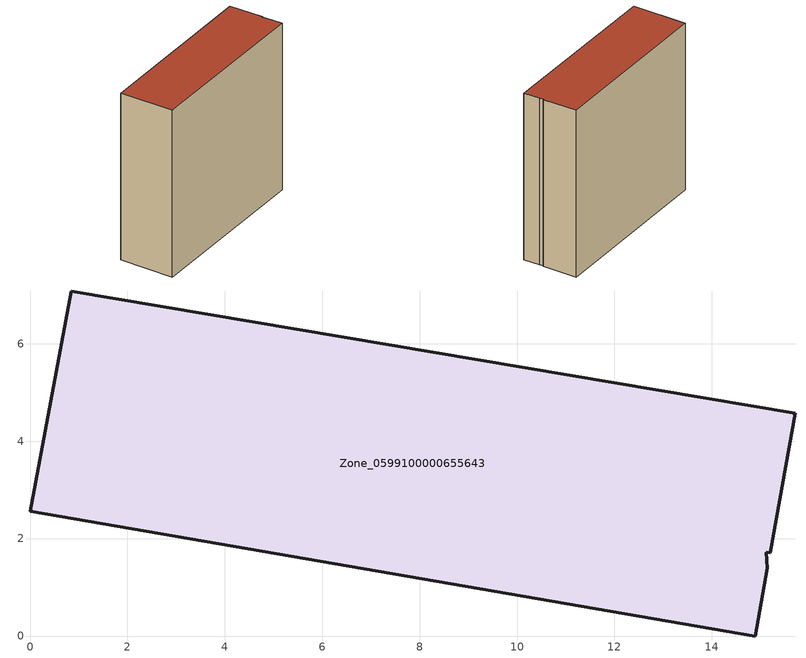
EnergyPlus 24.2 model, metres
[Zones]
Zone_0599100000655643
 floor ground (C_G): 0.85,7.08 15.72,4.57 15.2,1.71 15.12,1.72 15.14,1.4 14.89,0 0,2.56 z0
 wall outside (C_F): 15.72,4.57 0.85,7.08 0,2.56 14.89,0 15.14,1.4 15.12,1.72 15.2,1.71 15.72,4.57 z0:14.35
 roof outside (C_R): 15.12,1.72 15.2,1.71 15.72,4.57 0.85,7.08 0,2.56 14.89,0 15.14,1.4 z14.35
[BUILDING]
Pand.0599100000655643: North Axis=0; Terrain=City; Loads Convergence Tolerance Value=0.04; Temperature Convergence Tolerance Value=0.4; Solar Distribution=FullExterior; Maximum Number of Warmup Days=25; Minimum Number of Warmup Days=1
[Site:Location]
Rotterdam.The.Hague.AP_ZH_NLD Design_Conditions: Latitude=51.96; Longitude=4.45; Time Zone=1; Elevation=-4.5
[SITE:GROUNDTEMPERATURE:BUILDINGSURFACE]
18, 18, 18, 18, 18, 18, 18, 18, 18, 18, 18, 18
[MATERIAL] Thermal Absorptance=0.9; Solar Absorptance=0.7; Visible Absorptance=0.7
Name | Roughness | Thickness | Conductivity | Density | Specific Heat
G.TI.1946 | MediumSmooth | 0.15 | 1 | 540 | 1210
F.TI.1946 | Rough | 0.3 | 0.857143 | 1920 | 840
R.TI.1946 | MediumRough | 0.2 | 0.1 | 1500 | 1000
[CONSTRUCTION]
C_G: G.TI.1946
C_F: F.TI.1946
C_R: R.TI.1946
[ZONE]
Zone_0599100000655643: Type=1; Multiplier=1; Ceiling Height=Autocalculate; Volume=Autocalculate; Floor Area=autocalculate; Part of Total Floor Area=Yes
[ZONEINFILTRATION:DESIGNFLOWRATE]
Infil_Zone_0599100000655643: Zone or ZoneList or Space or SpaceList=Zone_0599100000655643; Schedule=AlwaysOn; Design Flow Rate Calculation Method=Flow/Area; Flow Rate per Floor Area=0.003; Constant Term Coefficient=1; Temperature Term Coefficient=0; Velocity Term Coefficient=0; Velocity Squared Term Coefficient=0
[HVACTEMPLATE:ZONE:IDEALLOADSAIRSYSTEM]
Zone_0599100000655643: Maximum Heating Supply Air Temperature=50; Minimum Cooling Supply Air Temperature=13; Maximum Heating Supply Air Humidity Ratio=0.0156; Minimum Cooling Supply Air Humidity Ratio=0.0077; Heating Limit=NoLimit; Cooling Limit=NoLimit; Dehumidification Control Type=ConstantSensibleHeatRatio; Cooling Sensible Heat Ratio=0.7; Dehumidification Setpoint=60; Humidification Control Type=None; Humidification Setpoint=30; Outdoor Air Method=None; Outdoor Air Flow Rate per Person=0.00944; Outdoor Air Flow Rate per Zone Floor Area=0; Outdoor Air Flow Rate per Zone=0; Demand Controlled Ventilation Type=None; Outdoor Air Economizer Type=NoEconomizer; Heat Recovery Type=None; Sensible Heat Recovery Effectiveness=0.7; Latent Heat Recovery Effectiveness=0.65
[ZONECONTROL:THERMOSTAT]
ThermostatControl_Zone_0599100000655643: Zone or ZoneList=Zone_0599100000655643; Control Type Schedule=DualSetpointControlType; Control 1=Thermostat_Zone_0599100000655643; Temperature Difference Between Cutout And Setpoint=0
[THERMOSTATSETPOINT:DUALSETPOINT]
Thermostat_Zone_0599100000655643: Heating Setpoint Temperature Schedule=HeatingSetpoint_Zone_0599100000655643; Cooling Setpoint Temperature Schedule=CoolingSetpoint_Zone_0599100000655643
[SCHEDULE:COMPACT]
HeatingSetpoint_Zone_0599100000655643: Through: 12/31, For: AllDays, Until: 24:00, 21
CoolingSetpoint_Zone_0599100000655643: Through: 12/31, For: AllDays, Until: 24:00, 24
DualSetpointControlType: Through: 12/31, For: AllDays, Until: 24:00, 4
AlwaysOn: Through: 12/31, For: AllDays, Until: 24:00, 1
